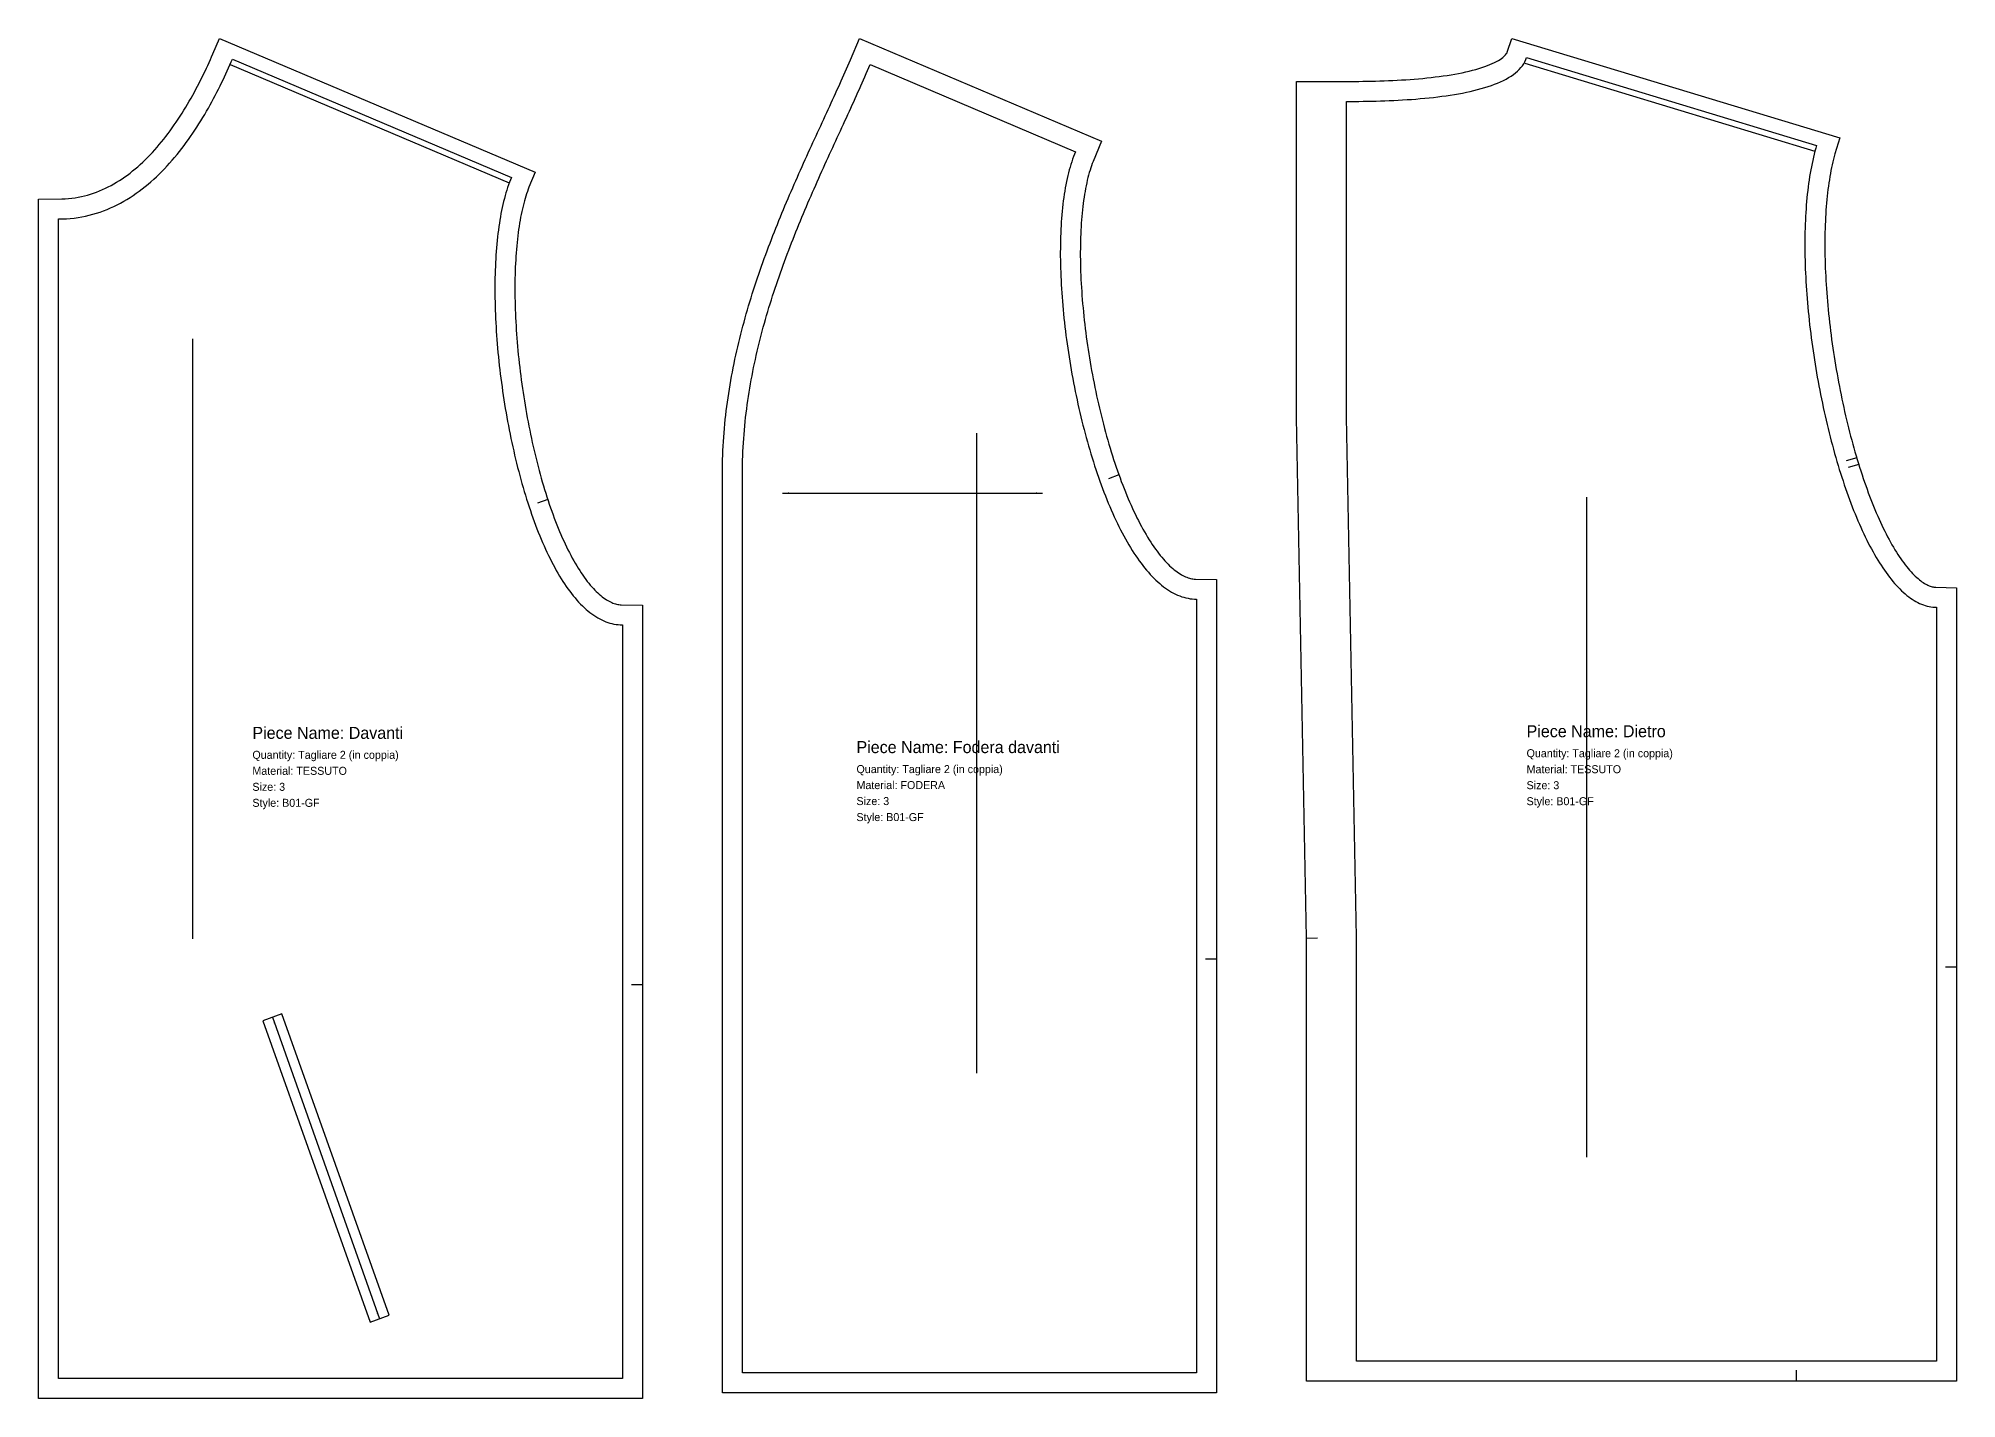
# Model space of a CAD drawing. Header units: millimetres. Extents: x 30 to 1043, y -2671 to -30.
# Drawn here: x 30 to 989, y -1440 to -760 of the extents above; entities that cross this region are included whole.
import ezdxf

# ---------------------------------------------------------------- set-up
doc = ezdxf.new("R2010")
doc.units = ezdxf.units.MM
for name, color, linetype in [('1', 7, 'CONTINUOUS'), ('13', 7, 'CONTINUOUS'), ('14', 7, 'CONTINUOUS'), ('15', 7, 'CONTINUOUS'), ('4', 7, 'CONTINUOUS'), ('7', 7, 'CONTINUOUS'), ('8', 7, 'CONTINUOUS')]:
    doc.layers.add(name, color=color, linetype=linetype)

# ---------------------------------------------------------------- blocks, each defined once
blk = doc.blocks.new('P01_DAVANTI')
at = {"layer": '1'}
blk.add_lwpolyline([(30, -840.608), (41.712, -840.436), (43.399, -840.359), (45.062, -840.231), (46.702, -840.054), (48.321, -839.83), (49.919, -839.558), (51.496, -839.24), (53.055, -838.877), (54.596, -838.469), (56.119, -838.018), (57.625, -837.524), (59.114, -836.987), (60.588, -836.409), (62.046, -835.789), (63.49, -835.129), (64.919, -834.429), (66.333, -833.69), (67.733, -832.912), (69.118, -832.097), (70.49, -831.244), (71.847, -830.355), (73.191, -829.43), (74.52, -828.471), (75.835, -827.477), (77.135, -826.45), (78.421, -825.391), (79.693, -824.301), (80.949, -823.18), (82.191, -822.03), (83.417, -820.852), (84.629, -819.646), (85.825, -818.414), (87.005, -817.157), (88.17, -815.876), (89.318, -814.572), (90.451, -813.246), (91.567, -811.899), (92.668, -810.533), (93.752, -809.149), (94.819, -807.748), (95.87, -806.33), (96.904, -804.898), (97.921, -803.453), (98.921, -801.995), (99.904, -800.527), (100.871, -799.048), (101.82, -797.561), (102.752, -796.067), (103.668, -794.567), (104.566, -793.061), (105.446, -791.553), (106.31, -790.041), (107.156, -788.529), (107.985, -787.017), (108.797, -785.506), (109.592, -783.998), (110.369, -782.494), (111.13, -780.994), (111.873, -779.502), (112.599, -778.016), (113.308, -776.54), (114, -775.073), (114.675, -773.618), (115.333, -772.175), (115.974, -770.747), (116.598, -769.333), (117.205, -767.935), (120.548, -760.119), (278.357, -827.105), (275.275, -834.579), (274.871, -835.623), (274.475, -836.709), (274.089, -837.835), (273.712, -839), (273.346, -840.203), (272.991, -841.444), (272.647, -842.721), (272.315, -844.034), (271.995, -845.381), (271.687, -846.762), (271.391, -848.176), (271.108, -849.621), (270.838, -851.098), (270.581, -852.605), (270.336, -854.141), (270.105, -855.706), (269.887, -857.298), (269.683, -858.918), (269.491, -860.563), (269.313, -862.233), (269.149, -863.928), (268.998, -865.647), (268.861, -867.389), (268.737, -869.153), (268.626, -870.938), (268.529, -872.744), (268.446, -874.571), (268.376, -876.416), (268.319, -878.28), (268.276, -880.162), (268.246, -882.061), (268.229, -883.976), (268.226, -885.907), (268.236, -887.853), (268.259, -889.813), (268.295, -891.787), (268.344, -893.774), (268.407, -895.773), (268.482, -897.784), (268.571, -899.805), (268.672, -901.837), (268.786, -903.878), (268.913, -905.929), (269.053, -907.987), (269.205, -910.053), (269.37, -912.126), (269.547, -914.205), (269.737, -916.289), (269.939, -918.379), (270.154, -920.472), (270.381, -922.569), (270.62, -924.67), (270.871, -926.772), (271.134, -928.876), (271.409, -930.98), (271.696, -933.085), (271.995, -935.19), (272.306, -937.293), (272.628, -939.395), (272.962, -941.494), (273.308, -943.591), (273.664, -945.683), (274.033, -947.771), (274.412, -949.855), (274.803, -951.932), (275.205, -954.003), (275.618, -956.068), (276.041, -958.124), (276.476, -960.172), (276.921, -962.212), (277.378, -964.241), (277.844, -966.261), (278.321, -968.269), (278.809, -970.265), (279.307, -972.25), (279.815, -974.221), (280.333, -976.179), (280.861, -978.122), (281.399, -980.051), (281.947, -981.963), (282.504, -983.86), (283.071, -985.739), (283.648, -987.601), (284.233, -989.444), (284.828, -991.268), (285.432, -993.072), (286.045, -994.856), (286.666, -996.619), (287.297, -998.359), (287.935, -1000.078), (288.582, -1001.772), (289.237, -1003.443), (289.9, -1005.089), (290.57, -1006.71), (291.248, -1008.305), (291.933, -1009.872), (292.626, -1011.412), (293.325, -1012.924), (294.031, -1014.406), (294.743, -1015.859), (295.461, -1017.281), (296.185, -1018.672), (296.915, -1020.031), (297.649, -1021.356), (298.388, -1022.649), (299.132, -1023.907), (299.879, -1025.13), (300.63, -1026.317), (301.384, -1027.467), (302.14, -1028.581), (302.897, -1029.656), (303.657, -1030.693), (304.416, -1031.69), (305.176, -1032.647), (305.934, -1033.564), (306.691, -1034.44), (307.446, -1035.274), (308.197, -1036.066), (308.944, -1036.816), (309.685, -1037.522), (310.421, -1038.186), (311.149, -1038.808), (311.869, -1039.386), (312.58, -1039.922), (313.281, -1040.415), (313.971, -1040.867), (314.65, -1041.278), (315.317, -1041.649), (315.971, -1041.982), (316.613, -1042.276), (317.243, -1042.535), (317.861, -1042.759), (318.469, -1042.95), (319.067, -1043.108), (319.659, -1043.237), (320.245, -1043.336), (320.828, -1043.406), (321.412, -1043.448), (332, -1043.666), (332, -1440.462), (30, -1440.462)], close=True, dxfattribs=at)
at = {"layer": '13'}
for p in [(148.005, -1252.568), (199.595, -1397.636)]:
    blk.add_point(p, dxfattribs=at)
at = {"layer": '14'}
blk.add_lwpolyline([(40, -850.462), (42.017, -850.432), (44.01, -850.34), (45.98, -850.189), (47.925, -849.979), (49.846, -849.713), (51.744, -849.39), (53.618, -849.012), (55.468, -848.582), (57.295, -848.098), (59.098, -847.564), (60.879, -846.979), (62.636, -846.346), (64.37, -845.666), (66.081, -844.939), (67.769, -844.167), (69.434, -843.351), (71.077, -842.493), (72.697, -841.593), (74.294, -840.653), (75.87, -839.674), (77.422, -838.657), (78.953, -837.603), (80.461, -836.514), (81.948, -835.391), (83.412, -834.235), (84.855, -833.047), (86.276, -831.828), (87.675, -830.58), (89.053, -829.304), (90.409, -828.001), (91.744, -826.673), (93.058, -825.319), (94.35, -823.943), (95.622, -822.544), (96.872, -821.124), (98.102, -819.685), (99.311, -818.227), (100.499, -816.752), (101.666, -815.261), (102.813, -813.755), (103.94, -812.235), (105.046, -810.703), (106.132, -809.16), (107.198, -807.607), (108.244, -806.045), (109.27, -804.475), (110.277, -802.899), (111.263, -801.317), (112.23, -799.732), (113.178, -798.144), (114.106, -796.554), (115.014, -794.964), (115.904, -793.375), (116.774, -791.788), (117.625, -790.204), (118.457, -788.625), (119.271, -787.051), (120.065, -785.484), (120.841, -783.926), (121.598, -782.376), (122.337, -780.838), (123.058, -779.311), (123.76, -777.797), (124.444, -776.297), (125.11, -774.812), (125.758, -773.344), (126.388, -771.894), (127, -770.462), (266.483, -829.669), (265.989, -830.87), (265.51, -832.105), (265.048, -833.373), (264.601, -834.674), (264.17, -836.008), (263.755, -837.373), (263.356, -838.769), (262.972, -840.195), (262.603, -841.651), (262.25, -843.136), (261.912, -844.65), (261.59, -846.192), (261.283, -847.761), (260.991, -849.357), (260.714, -850.978), (260.452, -852.626), (260.205, -854.298), (259.973, -855.994), (259.755, -857.714), (259.553, -859.456), (259.365, -861.222), (259.191, -863.009), (259.033, -864.817), (258.888, -866.645), (258.758, -868.494), (258.643, -870.361), (258.542, -872.248), (258.454, -874.152), (258.381, -876.074), (258.322, -878.013), (258.277, -879.968), (258.246, -881.938), (258.229, -883.924), (258.226, -885.924), (258.236, -887.937), (258.26, -889.964), (258.297, -892.003), (258.348, -894.054), (258.413, -896.117), (258.491, -898.19), (258.582, -900.273), (258.686, -902.365), (258.803, -904.467), (258.934, -906.576), (259.078, -908.693), (259.234, -910.817), (259.404, -912.947), (259.586, -915.083), (259.781, -917.225), (259.989, -919.37), (260.209, -921.52), (260.442, -923.673), (260.687, -925.828), (260.945, -927.986), (261.215, -930.144), (261.497, -932.304), (261.792, -934.464), (262.099, -936.623), (262.417, -938.782), (262.748, -940.938), (263.091, -943.093), (263.445, -945.244), (263.812, -947.392), (264.19, -949.536), (264.579, -951.675), (264.981, -953.809), (265.393, -955.936), (265.818, -958.057), (266.253, -960.171), (266.7, -962.277), (267.158, -964.375), (267.628, -966.463), (268.108, -968.542), (268.6, -970.611), (269.102, -972.668), (269.615, -974.714), (270.139, -976.748), (270.674, -978.769), (271.22, -980.777), (271.776, -982.771), (272.343, -984.75), (272.92, -986.714), (273.508, -988.662), (274.106, -990.594), (274.715, -992.508), (275.333, -994.405), (275.962, -996.283), (276.601, -998.143), (277.249, -999.983), (277.908, -1001.803), (278.577, -1003.602), (279.255, -1005.38), (279.943, -1007.135), (280.641, -1008.868), (281.348, -1010.578), (282.065, -1012.264), (282.792, -1013.925), (283.527, -1015.562), (284.273, -1017.172), (285.027, -1018.757), (285.79, -1020.314), (286.563, -1021.844), (287.345, -1023.345), (288.135, -1024.818), (288.935, -1026.262), (289.743, -1027.675), (290.561, -1029.058), (291.386, -1030.409), (292.221, -1031.729), (293.064, -1033.016), (293.916, -1034.27), (294.776, -1035.49), (295.644, -1036.676), (296.521, -1037.827), (297.406, -1038.942), (298.299, -1040.022), (299.2, -1041.064), (300.109, -1042.069), (301.026, -1043.036), (301.951, -1043.964), (302.884, -1044.853), (303.824, -1045.702), (304.773, -1046.511), (305.728, -1047.278), (306.692, -1048.004), (307.663, -1048.687), (308.641, -1049.328), (309.626, -1049.925), (310.619, -1050.477), (311.619, -1050.985), (312.626, -1051.447), (313.641, -1051.864), (314.662, -1052.233), (315.69, -1052.556), (316.725, -1052.83), (317.767, -1053.056), (318.815, -1053.233), (319.87, -1053.36), (320.932, -1053.437), (322, -1053.462), (322, -1430.462), (40, -1430.462)], close=True, dxfattribs=at)
at = {"layer": '4'}
for p, q in [((284.685, -990.829), (279.456, -992.534)), ((332, -1233.462), (326.5, -1233.462))]:
    blk.add_line(p, q, dxfattribs=at)
at = {"layer": '7'}
blk.add_line((107, -910.462), (107, -1210.462), dxfattribs=at)
at = {"layer": '8'}
for points in [[(125.828, -773.224), (265.311, -832.431)], [(142.289, -1251.418), (195.889, -1402.138), (205.311, -1398.787), (151.711, -1248.067), (142.289, -1251.418)], [(147, -1249.742), (200.6, -1400.462)]]:
    blk.add_lwpolyline(points, dxfattribs=at)
at = {"layer": '15'}
for s, height, p in [('Piece Name: Davanti', 6, (137, -1110.462)), ('Quantity: Tagliare 2 (in coppia)', 4, (137, -1120.462)), ('Material: TESSUTO', 4, (137, -1128.462)), ('Size: 3', 4, (137, -1136.462)), ('Style: B01-GF', 4, (137, -1144.462))]:
    blk.add_text(s, height=height, dxfattribs=at).set_placement(p)
blk = doc.blocks.new('P16_FODERA_DAVANTI')
at = {"layer": '1'}
blk.add_lwpolyline([(440.536, -760.119), (561.496, -811.463), (557.28, -821.703), (556.881, -822.738), (556.492, -823.813), (556.114, -824.93), (555.746, -826.086), (555.389, -827.281), (555.045, -828.513), (554.713, -829.782), (554.394, -831.087), (554.088, -832.427), (553.795, -833.801), (553.515, -835.208), (553.249, -836.647), (552.997, -838.117), (552.76, -839.618), (552.536, -841.149), (552.326, -842.708), (552.131, -844.295), (551.95, -845.909), (551.784, -847.549), (551.631, -849.215), (551.494, -850.906), (551.371, -852.621), (551.262, -854.358), (551.168, -856.118), (551.088, -857.9), (551.023, -859.703), (550.972, -861.526), (550.935, -863.368), (550.912, -865.229), (550.904, -867.107), (550.91, -869.003), (550.931, -870.916), (550.965, -872.844), (551.013, -874.788), (551.075, -876.746), (551.152, -878.718), (551.242, -880.702), (551.345, -882.699), (551.463, -884.708), (551.594, -886.728), (551.738, -888.758), (551.896, -890.797), (552.068, -892.846), (552.253, -894.903), (552.45, -896.967), (552.661, -899.039), (552.885, -901.116), (553.122, -903.2), (553.372, -905.288), (553.635, -907.38), (553.91, -909.476), (554.198, -911.575), (554.498, -913.677), (554.811, -915.78), (555.136, -917.883), (555.473, -919.988), (555.822, -922.091), (556.184, -924.194), (556.557, -926.295), (556.942, -928.394), (557.339, -930.49), (557.747, -932.582), (558.167, -934.67), (558.598, -936.753), (559.041, -938.83), (559.495, -940.901), (559.96, -942.965), (560.435, -945.022), (560.922, -947.07), (561.42, -949.109), (561.928, -951.139), (562.447, -953.159), (562.976, -955.167), (563.515, -957.164), (564.065, -959.149), (564.624, -961.12), (565.194, -963.079), (565.773, -965.023), (566.362, -966.952), (566.961, -968.865), (567.569, -970.762), (568.186, -972.642), (568.813, -974.505), (569.448, -976.349), (570.092, -978.174), (570.745, -979.98), (571.407, -981.765), (572.076, -983.529), (572.754, -985.271), (573.44, -986.991), (574.134, -988.688), (574.835, -990.36), (575.544, -992.008), (576.26, -993.631), (576.983, -995.228), (577.713, -996.798), (578.449, -998.341), (579.192, -999.855), (579.94, -1001.34), (580.695, -1002.796), (581.454, -1004.221), (582.219, -1005.616), (582.989, -1006.978), (583.763, -1008.308), (584.541, -1009.604), (585.322, -1010.866), (586.107, -1012.094), (586.894, -1013.285), (587.684, -1014.441), (588.475, -1015.559), (589.268, -1016.64), (590.061, -1017.683), (590.854, -1018.686), (591.646, -1019.65), (592.436, -1020.573), (593.224, -1021.456), (594.009, -1022.297), (594.79, -1023.096), (595.567, -1023.853), (596.337, -1024.567), (597.1, -1025.239), (597.856, -1025.868), (598.603, -1026.454), (599.34, -1026.997), (600.066, -1027.498), (600.781, -1027.958), (601.483, -1028.376), (602.173, -1028.753), (602.849, -1029.092), (603.511, -1029.392), (604.16, -1029.655), (604.796, -1029.883), (605.42, -1030.077), (606.033, -1030.239), (606.636, -1030.369), (607.232, -1030.469), (607.822, -1030.54), (608.41, -1030.582), (619, -1030.8), (619, -1437.596), (372, -1437.596), (372, -977.596), (372.01, -975.326), (372.041, -973.062), (372.093, -970.803), (372.164, -968.551), (372.255, -966.306), (372.365, -964.066), (372.495, -961.833), (372.644, -959.607), (372.811, -957.387), (372.997, -955.173), (373.2, -952.965), (373.422, -950.765), (373.66, -948.57), (373.916, -946.383), (374.189, -944.201), (374.479, -942.027), (374.785, -939.859), (375.107, -937.698), (375.445, -935.543), (375.799, -933.395), (376.167, -931.254), (376.551, -929.119), (376.949, -926.992), (377.362, -924.871), (377.789, -922.757), (378.229, -920.649), (378.683, -918.549), (379.151, -916.455), (379.631, -914.369), (380.124, -912.289), (380.63, -910.216), (381.147, -908.15), (381.677, -906.09), (382.218, -904.038), (382.771, -901.993), (383.334, -899.955), (383.909, -897.923), (384.493, -895.899), (385.088, -893.881), (385.693, -891.871), (386.308, -889.868), (386.932, -887.871), (387.565, -885.882), (388.207, -883.9), (388.857, -881.924), (389.516, -879.956), (390.183, -877.995), (390.858, -876.041), (391.54, -874.094), (392.229, -872.154), (392.925, -870.222), (393.628, -868.296), (394.337, -866.378), (395.053, -864.467), (395.774, -862.562), (396.5, -860.666), (397.233, -858.776), (397.97, -856.893), (398.712, -855.018), (399.458, -853.15), (400.209, -851.289), (400.963, -849.435), (401.721, -847.589), (402.483, -845.749), (403.248, -843.918), (404.016, -842.093), (404.786, -840.276), (405.559, -838.466), (406.333, -836.663), (407.11, -834.868), (407.888, -833.08), (408.668, -831.299), (409.448, -829.526), (410.229, -827.76), (411.011, -826.002), (411.793, -824.251), (412.575, -822.508), (413.356, -820.772), (414.137, -819.043), (414.917, -817.322), (415.697, -815.609), (416.474, -813.903), (417.25, -812.205), (418.024, -810.514), (418.796, -808.831), (419.566, -807.156), (420.333, -805.488), (421.096, -803.828), (421.857, -802.175), (422.614, -800.531), (423.367, -798.894), (424.117, -797.265), (424.862, -795.644), (425.602, -794.031), (426.338, -792.426), (427.068, -790.828), (427.793, -789.239), (428.513, -787.657), (429.227, -786.084), (429.934, -784.518), (430.636, -782.961), (431.33, -781.412), (432.018, -779.871), (432.698, -778.339), (433.371, -776.814), (434.036, -775.298), (434.694, -773.791), (435.343, -772.291), (435.983, -770.801)], close=True, dxfattribs=at)
at = {"layer": '13'}
for p in [(405, -987.596), (529, -987.596)]:
    blk.add_point(p, dxfattribs=at)
at = {"layer": '14'}
blk.add_lwpolyline([(445.82, -773.226), (548.483, -816.803), (547.989, -818.004), (547.513, -819.239), (547.055, -820.507), (546.613, -821.808), (546.189, -823.142), (545.782, -824.507), (545.392, -825.903), (545.019, -827.329), (544.662, -828.785), (544.323, -830.27), (544, -831.784), (543.694, -833.326), (543.404, -834.895), (543.131, -836.49), (542.874, -838.112), (542.633, -839.759), (542.408, -841.431), (542.199, -843.128), (542.007, -844.848), (541.83, -846.59), (541.669, -848.355), (541.523, -850.142), (541.393, -851.95), (541.279, -853.779), (541.18, -855.628), (541.096, -857.495), (541.028, -859.382), (540.974, -861.286), (540.936, -863.208), (540.913, -865.147), (540.904, -867.102), (540.911, -869.072), (540.932, -871.058), (540.967, -873.058), (541.017, -875.071), (541.082, -877.098), (541.16, -879.137), (541.253, -881.188), (541.361, -883.251), (541.482, -885.324), (541.617, -887.407), (541.766, -889.499), (541.929, -891.6), (542.105, -893.71), (542.295, -895.827), (542.499, -897.951), (542.716, -900.081), (542.946, -902.217), (543.19, -904.359), (543.446, -906.504), (543.716, -908.654), (543.999, -910.807), (544.294, -912.962), (544.603, -915.119), (544.924, -917.278), (545.257, -919.438), (545.603, -921.598), (545.962, -923.757), (546.333, -925.915), (546.716, -928.072), (547.111, -930.227), (547.518, -932.378), (547.938, -934.526), (548.369, -936.67), (548.812, -938.809), (549.266, -940.942), (549.733, -943.07), (550.21, -945.191), (550.7, -947.305), (551.2, -949.411), (551.712, -951.509), (552.235, -953.597), (552.769, -955.676), (553.314, -957.745), (553.869, -959.802), (554.436, -961.848), (555.013, -963.882), (555.601, -965.903), (556.2, -967.911), (556.808, -969.905), (557.428, -971.884), (558.057, -973.848), (558.697, -975.796), (559.346, -977.727), (560.006, -979.642), (560.675, -981.539), (561.355, -983.417), (562.044, -985.277), (562.742, -987.117), (563.45, -988.937), (564.168, -990.736), (564.895, -992.513), (565.631, -994.269), (566.376, -996.002), (567.131, -997.712), (567.894, -999.398), (568.666, -1001.059), (569.447, -1002.696), (570.237, -1004.306), (571.036, -1005.89), (571.843, -1007.448), (572.658, -1008.978), (573.482, -1010.479), (574.314, -1011.952), (575.154, -1013.395), (576.002, -1014.809), (576.858, -1016.191), (577.722, -1017.543), (578.594, -1018.863), (579.474, -1020.15), (580.361, -1021.404), (581.256, -1022.624), (582.158, -1023.81), (583.067, -1024.961), (583.984, -1026.076), (584.908, -1027.155), (585.839, -1028.198), (586.777, -1029.203), (587.722, -1030.17), (588.674, -1031.098), (589.633, -1031.987), (590.598, -1032.836), (591.569, -1033.645), (592.547, -1034.412), (593.532, -1035.138), (594.523, -1035.821), (595.519, -1036.462), (596.522, -1037.059), (597.531, -1037.611), (598.546, -1038.119), (599.567, -1038.581), (600.593, -1038.998), (601.625, -1039.367), (602.663, -1039.69), (603.706, -1039.964), (604.755, -1040.19), (605.808, -1040.367), (606.867, -1040.494), (607.931, -1040.571), (609, -1040.596), (609, -1427.596), (382, -1427.596), (382, -977.596), (382.01, -975.417), (382.04, -973.243), (382.089, -971.075), (382.157, -968.912), (382.245, -966.755), (382.351, -964.603), (382.476, -962.456), (382.619, -960.315), (382.779, -958.18), (382.958, -956.05), (383.154, -953.925), (383.367, -951.806), (383.597, -949.693), (383.844, -947.585), (384.107, -945.483), (384.386, -943.386), (384.682, -941.295), (384.992, -939.209), (385.319, -937.129), (385.66, -935.055), (386.016, -932.987), (386.387, -930.924), (386.772, -928.867), (387.171, -926.815), (387.584, -924.769), (388.01, -922.729), (388.45, -920.695), (388.903, -918.667), (389.369, -916.644), (389.847, -914.627), (390.338, -912.616), (390.84, -910.61), (391.354, -908.611), (391.88, -906.617), (392.417, -904.629), (392.965, -902.647), (393.524, -900.671), (394.093, -898.701), (394.672, -896.737), (395.261, -894.778), (395.86, -892.826), (396.469, -890.879), (397.086, -888.939), (397.713, -887.004), (398.348, -885.076), (398.992, -883.153), (399.643, -881.236), (400.303, -879.326), (400.97, -877.421), (401.645, -875.523), (402.326, -873.631), (403.015, -871.744), (403.71, -869.864), (404.411, -867.99), (405.119, -866.122), (405.832, -864.26), (406.551, -862.405), (407.275, -860.555), (408.004, -858.712), (408.738, -856.875), (409.477, -855.044), (410.219, -853.22), (410.966, -851.401), (411.717, -849.589), (412.471, -847.783), (413.228, -845.984), (413.988, -844.19), (414.751, -842.403), (415.516, -840.623), (416.284, -838.848), (417.053, -837.08), (417.824, -835.318), (418.597, -833.563), (419.371, -831.814), (420.145, -830.072), (420.921, -828.336), (421.696, -826.606), (422.472, -824.883), (423.248, -823.166), (424.023, -821.456), (424.798, -819.752), (425.571, -818.055), (426.344, -816.364), (427.115, -814.68), (427.885, -813.002), (428.652, -811.331), (429.418, -809.667), (430.18, -808.009), (430.941, -806.357), (431.698, -804.712), (432.452, -803.074), (433.202, -801.443), (433.949, -799.818), (434.692, -798.2), (435.43, -796.588), (436.164, -794.983), (436.893, -793.385), (437.618, -791.794), (438.336, -790.209), (439.05, -788.631), (439.757, -787.06), (440.459, -785.495), (441.154, -783.938), (441.842, -782.387), (442.524, -780.843), (443.198, -779.306), (443.865, -777.775), (444.525, -776.252), (445.177, -774.735)], close=True, dxfattribs=at)
at = {"layer": '4'}
for p, q in [((570.21, -978.5), (565.038, -980.37)), ((619, -1220.596), (613.5, -1220.596))]:
    blk.add_line(p, q, dxfattribs=at)
at = {"layer": '7'}
blk.add_line((499, -957.596), (499, -1277.596), dxfattribs=at)
at = {"layer": '8'}
blk.add_lwpolyline([(402, -987.596), (532, -987.596)], dxfattribs=at)
at = {"layer": '15'}
for s, height, p in [('Piece Name: Fodera davanti', 6, (439, -1117.596)), ('Quantity: Tagliare 2 (in coppia)', 4, (439, -1127.596)), ('Material: FODERA', 4, (439, -1135.596)), ('Size: 3', 4, (439, -1143.596)), ('Style: B01-GF', 4, (439, -1151.596))]:
    blk.add_text(s, height=height, dxfattribs=at).set_placement(p)
blk = doc.blocks.new('P02_DIETRO')
at = {"layer": '1'}
blk.add_lwpolyline([(659, -781.699), (686.002, -781.656), (688.031, -781.646), (690.085, -781.629), (692.161, -781.603), (694.257, -781.57), (696.37, -781.527), (698.497, -781.475), (700.636, -781.412), (702.785, -781.339), (704.941, -781.255), (707.101, -781.159), (709.262, -781.051), (711.423, -780.931), (713.579, -780.797), (715.73, -780.649), (717.872, -780.487), (720.002, -780.31), (722.117, -780.119), (724.216, -779.912), (726.294, -779.688), (728.35, -779.449), (730.381, -779.192), (732.383, -778.919), (734.353, -778.627), (736.289, -778.319), (738.188, -777.992), (740.047, -777.647), (741.861, -777.285), (743.629, -776.904), (745.347, -776.505), (747.012, -776.088), (748.619, -775.654), (750.166, -775.203), (751.649, -774.736), (753.064, -774.254), (754.407, -773.759), (755.675, -773.251), (756.864, -772.734), (757.969, -772.211), (758.989, -771.683), (759.918, -771.155), (760.755, -770.633), (761.497, -770.12), (762.144, -769.624), (762.696, -769.15), (763.156, -768.704), (763.529, -768.292), (763.824, -767.918), (764.048, -767.584), (764.216, -767.285), (764.34, -767.014), (766.667, -760.119), (930.549, -809.849), (928.191, -817.848), (927.825, -819.167), (927.472, -820.519), (927.132, -821.904), (926.805, -823.321), (926.491, -824.769), (926.191, -826.248), (925.905, -827.755), (925.633, -829.292), (925.374, -830.857), (925.129, -832.449), (924.899, -834.067), (924.682, -835.712), (924.48, -837.381), (924.291, -839.075), (924.117, -840.793), (923.956, -842.533), (923.81, -844.296), (923.678, -846.081), (923.56, -847.886), (923.456, -849.712), (923.366, -851.557), (923.289, -853.421), (923.227, -855.304), (923.178, -857.204), (923.143, -859.121), (923.122, -861.054), (923.115, -863.004), (923.121, -864.968), (923.14, -866.946), (923.173, -868.939), (923.219, -870.944), (923.279, -872.963), (923.352, -874.993), (923.438, -877.034), (923.536, -879.086), (923.648, -881.148), (923.773, -883.22), (923.91, -885.3), (924.06, -887.389), (924.223, -889.485), (924.398, -891.589), (924.586, -893.698), (924.785, -895.814), (924.997, -897.935), (925.222, -900.06), (925.458, -902.19), (925.706, -904.323), (925.966, -906.458), (926.238, -908.596), (926.521, -910.736), (926.816, -912.877), (927.122, -915.018), (927.44, -917.159), (927.769, -919.299), (928.109, -921.438), (928.46, -923.574), (928.822, -925.709), (929.194, -927.84), (929.578, -929.968), (929.972, -932.091), (930.377, -934.209), (930.792, -936.322), (931.217, -938.429), (931.652, -940.529), (932.098, -942.621), (932.553, -944.706), (933.018, -946.782), (933.493, -948.85), (933.978, -950.907), (934.472, -952.955), (934.975, -954.991), (935.488, -957.016), (936.01, -959.029), (936.541, -961.03), (937.081, -963.017), (937.629, -964.99), (938.186, -966.948), (938.752, -968.892), (939.326, -970.82), (939.908, -972.731), (940.498, -974.626), (941.097, -976.503), (941.703, -978.362), (942.317, -980.202), (942.938, -982.022), (943.567, -983.823), (944.202, -985.603), (944.845, -987.361), (945.495, -989.098), (946.152, -990.812), (946.815, -992.503), (947.484, -994.17), (948.16, -995.813), (948.841, -997.43), (949.528, -999.022), (950.221, -1000.587), (950.919, -1002.125), (951.622, -1003.635), (952.33, -1005.116), (953.042, -1006.569), (953.759, -1007.991), (954.48, -1009.384), (955.204, -1010.744), (955.931, -1012.073), (956.662, -1013.37), (957.395, -1014.632), (958.13, -1015.861), (958.867, -1017.056), (959.605, -1018.214), (960.344, -1019.337), (961.083, -1020.423), (961.821, -1021.471), (962.559, -1022.481), (963.295, -1023.452), (964.029, -1024.383), (964.759, -1025.275), (965.486, -1026.126), (966.208, -1026.935), (966.923, -1027.703), (967.632, -1028.429), (968.334, -1029.112), (969.026, -1029.752), (969.708, -1030.35), (970.379, -1030.904), (971.037, -1031.416), (971.682, -1031.886), (972.311, -1032.313), (972.925, -1032.7), (973.522, -1033.046), (974.101, -1033.354), (974.662, -1033.624), (975.205, -1033.858), (975.729, -1034.058), (976.235, -1034.226), (976.725, -1034.363), (977.2, -1034.472), (977.662, -1034.555), (978.114, -1034.614), (978.558, -1034.648), (989, -1034.868), (989, -1431.659), (664, -1431.659), (664.002, -1209.924), (659.002, -949.958)], close=True, dxfattribs=at)
at = {"layer": '14'}
blk.add_lwpolyline([(684, -791.659), (686.035, -791.656), (688.098, -791.646), (690.188, -791.628), (692.303, -791.602), (694.439, -791.568), (696.594, -791.524), (698.766, -791.471), (700.952, -791.407), (703.15, -791.333), (705.358, -791.246), (707.572, -791.148), (709.791, -791.037), (712.012, -790.913), (714.232, -790.775), (716.449, -790.623), (718.662, -790.456), (720.866, -790.273), (723.06, -790.074), (725.241, -789.859), (727.407, -789.626), (729.556, -789.376), (731.684, -789.107), (733.79, -788.819), (735.871, -788.512), (737.924, -788.184), (739.947, -787.836), (741.938, -787.467), (743.894, -787.076), (745.813, -786.662), (747.692, -786.226), (749.529, -785.766), (751.321, -785.282), (753.066, -784.773), (754.762, -784.239), (756.405, -783.679), (757.994, -783.093), (759.526, -782.48), (760.999, -781.84), (762.409, -781.171), (763.756, -780.473), (765.035, -779.747), (766.246, -778.99), (767.384, -778.203), (768.449, -777.386), (769.437, -776.536), (770.345, -775.655), (771.173, -774.74), (771.916, -773.793), (772.573, -772.812), (773.141, -771.796), (773.617, -770.746), (774, -769.659), (919, -813.659), (918.576, -815.099), (918.169, -816.568), (917.778, -818.064), (917.404, -819.588), (917.046, -821.14), (916.704, -822.717), (916.379, -824.321), (916.069, -825.95), (915.776, -827.604), (915.499, -829.282), (915.237, -830.984), (914.991, -832.709), (914.761, -834.457), (914.546, -836.226), (914.347, -838.017), (914.163, -839.829), (913.994, -841.662), (913.841, -843.514), (913.702, -845.385), (913.579, -847.275), (913.47, -849.183), (913.376, -851.109), (913.296, -853.051), (913.231, -855.01), (913.181, -856.985), (913.144, -858.976), (913.123, -860.981), (913.115, -863), (913.121, -865.033), (913.141, -867.078), (913.175, -869.137), (913.223, -871.207), (913.284, -873.289), (913.359, -875.382), (913.448, -877.485), (913.549, -879.597), (913.664, -881.719), (913.793, -883.85), (913.934, -885.988), (914.088, -888.134), (914.255, -890.287), (914.435, -892.446), (914.627, -894.611), (914.832, -896.782), (915.05, -898.957), (915.28, -901.136), (915.522, -903.319), (915.776, -905.505), (916.042, -907.693), (916.321, -909.883), (916.611, -912.075), (916.913, -914.267), (917.227, -916.46), (917.552, -918.652), (917.889, -920.843), (918.237, -923.033), (918.596, -925.221), (918.967, -927.406), (919.348, -929.588), (919.741, -931.767), (920.145, -933.941), (920.559, -936.111), (920.984, -938.275), (921.42, -940.433), (921.866, -942.585), (922.322, -944.729), (922.789, -946.866), (923.266, -948.995), (923.753, -951.116), (924.251, -953.227), (924.758, -955.328), (925.274, -957.418), (925.801, -959.498), (926.337, -961.566), (926.883, -963.623), (927.438, -965.666), (928.002, -967.697), (928.576, -969.713), (929.159, -971.716), (929.751, -973.703), (930.351, -975.675), (930.961, -977.632), (931.579, -979.571), (932.206, -981.494), (932.841, -983.399), (933.485, -985.285), (934.137, -987.153), (934.798, -989.002), (935.466, -990.83), (936.143, -992.639), (936.827, -994.426), (937.52, -996.191), (938.22, -997.935), (938.928, -999.656), (939.643, -1001.353), (940.366, -1003.027), (941.096, -1004.677), (941.833, -1006.301), (942.578, -1007.9), (943.329, -1009.473), (944.088, -1011.02), (944.853, -1012.539), (945.625, -1014.031), (946.404, -1015.494), (947.189, -1016.929), (947.981, -1018.334), (948.779, -1019.709), (949.583, -1021.054), (950.394, -1022.367), (951.211, -1023.649), (952.033, -1024.899), (952.862, -1026.116), (953.696, -1027.3), (954.536, -1028.45), (955.382, -1029.565), (956.233, -1030.646), (957.089, -1031.691), (957.951, -1032.7), (958.817, -1033.672), (959.689, -1034.607), (960.566, -1035.504), (961.448, -1036.363), (962.335, -1037.184), (963.226, -1037.964), (964.122, -1038.705), (965.022, -1039.405), (965.927, -1040.064), (966.836, -1040.681), (967.749, -1041.256), (968.667, -1041.789), (969.588, -1042.278), (970.513, -1042.723), (971.442, -1043.123), (972.375, -1043.479), (973.312, -1043.788), (974.251, -1044.052), (975.195, -1044.269), (976.141, -1044.439), (977.091, -1044.561), (978.044, -1044.635), (979, -1044.659), (979, -1421.659), (689, -1421.659), (689, -1209.659), (684, -949.659)], close=True, dxfattribs=at)
at = {"layer": '4'}
for p, q in [((939.035, -969.866), (933.774, -971.469)), ((940.055, -973.214), (934.794, -974.817)), ((664.004, -1210.092), (669.503, -1209.986)), ((989, -1224.659), (983.5, -1224.659)), ((909, -1431.659), (909, -1426.159))]:
    blk.add_line(p, q, dxfattribs=at)
at = {"layer": '7'}
blk.add_line((804, -989.659), (804, -1319.659), dxfattribs=at)
at = {"layer": '8'}
blk.add_lwpolyline([(773.129, -772.53), (918.129, -816.53)], dxfattribs=at)
at = {"layer": '15'}
for s, height, p in [('Piece Name: Dietro', 6, (774, -1109.659)), ('Quantity: Tagliare 2 (in coppia)', 4, (774, -1119.659)), ('Size: 3', 4, (774, -1135.659)), ('Material: TESSUTO', 4, (774, -1127.659)), ('Style: B01-GF', 4, (774, -1143.659))]:
    blk.add_text(s, height=height, dxfattribs=at).set_placement(p)

msp = doc.modelspace()

# ---------------------------------------------------------------- block references
for name in ['P01_DAVANTI', 'P16_FODERA_DAVANTI', 'P02_DIETRO']:
    msp.add_blockref(name, (0, 0))

doc.saveas('drawing.dxf')
